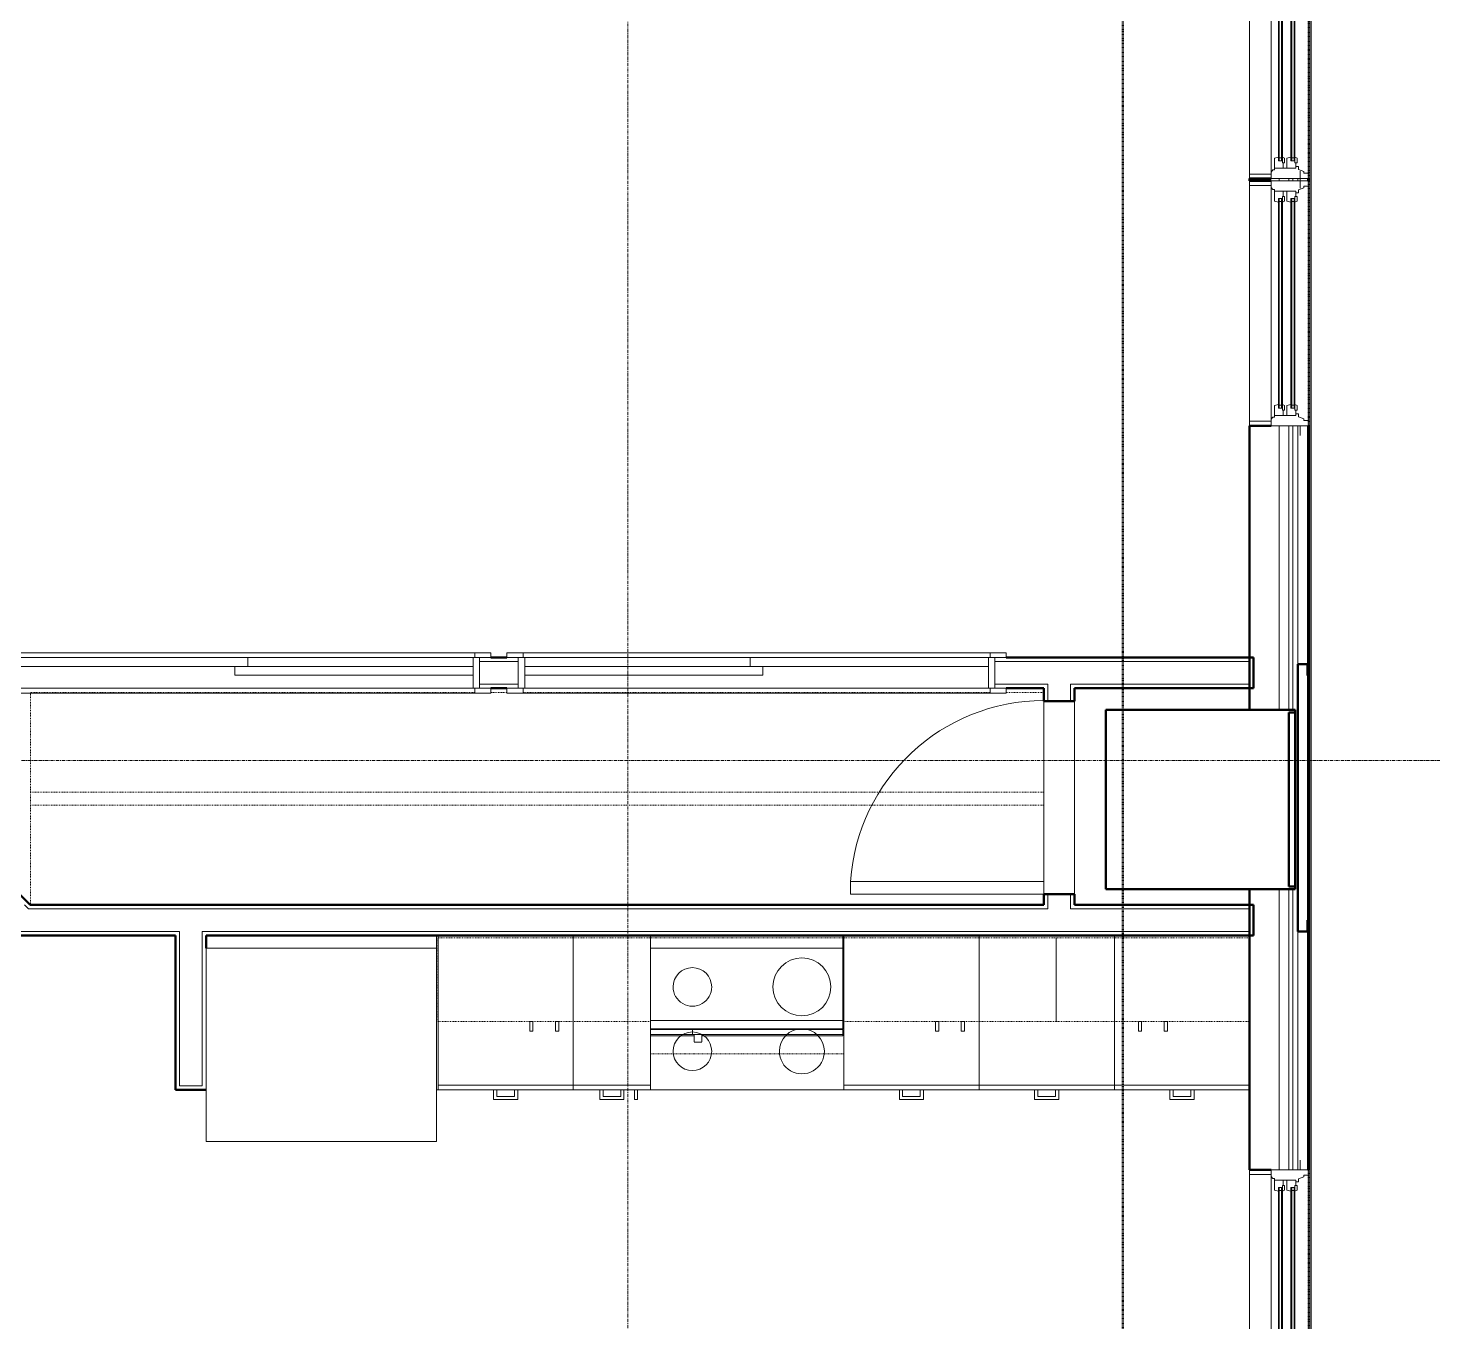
# Model space of a CAD drawing. Header units: inches. Extents: x -4218 to -1830, y 9767 to 12426.
# Drawn here: x -2266.4 to -2048.3, y 11448 to 11648.9 of the extents above; entities that cross this region are included whole.
import ezdxf

# ---------------------------------------------------------------- set-up
doc = ezdxf.new("R2010")
doc.units = ezdxf.units.IN
doc.header["$MEASUREMENT"] = 0
for name, pattern in [('Dash', [0.25, 0.125, -0.125]), ('Dash 1_16_', [0.125, 0.0625, -0.0625]), ('Grid Line 1_2_', [0.875, 0.5, -0.125, 0.125, -0.125]), ('Overhead', [0.15625, 0.09375, -0.0625])]:
    doc.linetypes.add(name, pattern=pattern)
for name, color, linetype, lineweight in [('0-1', 7, 'Continuous', 5), ('0-2', 10, 'Continuous', 9), ('A-DOOR-1', 10, 'Continuous', 9), ('A-DOOR-2', 50, 'Continuous', 20), ('A-DOOR-FRAM-1', 10, 'Continuous', 9), ('A-GENM', 5, 'Continuous', 9), ('A-GENM-6', 5, 'Continuous', 50), ('A-GLAZ-1', 151, 'Continuous', 9), ('A-GLAZ-2', 151, 'Continuous', 20), ('A-GLAZ-3', 151, 'Continuous', 50), ('A-WALL', 113, 'Continuous', 13), ('A-WALL-1', 7, 'Continuous', 50), ('A-WALL-2', 250, 'Continuous', 13), ('A-WALL-3', 10, 'Continuous', 9), ('A-WALL-4', 252, 'Continuous', 9), ('A-WALL-5', 253, 'Continuous', 9), ('A-WALL-7', 113, 'Continuous', 9), ('A-WALL-8', 113, 'Continuous', 50), ('C-PROP-LINE-1', 91, 'Dash 1_16_', 50), ('Q-CASE-1', 252, 'Continuous', 9), ('Q-CASE-2', 10, 'Continuous', 9), ('Q-CASE-3', 253, 'Continuous', 9), ('Q-CASE-4', 252, 'Dash', 9), ('Q-CASE-5', 253, 'Dash', 9), ('Q-CASE-6', 254, 'Continuous', 9), ('Q-CASE-HDLN-1', 10, 'Dash', 9), ('Q-CASE-HDLN-2', 252, 'Dash', 9), ('Q-SPCQ-1', 10, 'Continuous', 9), ('Q-SPCQ-2', 91, 'Overhead', 9), ('S-GRID-1', 1, 'Grid Line 1_2_', 9)]:
    doc.layers.add(name, color=color, linetype=linetype, lineweight=lineweight)

# ---------------------------------------------------------------- blocks, each defined once
blk = doc.blocks.new('SWING - SINGLE - FLUSH - 30_ x 70_ - MAGIC PAK DOOR - ACOUSTICAL SEAL - IN CLOSET-3199408-BACKGROUND - RCP - 2ND FLOOR')
at = {"layer": 'A-DOOR-1'}
blk.add_arc((15, -2.375), 30.067, 180, 266.18593, dxfattribs=at)
at = {"layer": 'A-DOOR-2'}
for p, q in [((13, -2.375), (13, -32.375)), ((15, -2.375), (13, -2.375)), ((15, -2.375), (15, -32.375)), ((15, -32.375), (13, -32.375))]:
    blk.add_line(p, q, dxfattribs=at)
blk = doc.blocks.new('SLIDING - FLUSH - 6-0 x 6-8-3203588-BACKGROUND - RCP - 2ND FLOOR')
at = {"layer": 'A-DOOR-1'}
for p, q in [((-38.75, 2.5), (-38.75, 3.25)), ((-36.25, 3.25), (-38.75, 3.25)), ((-38.75, 2.5), (-36.25, 2.5)), ((36.25, 3.25), (-36.25, 3.25)), ((-36.25, 3.25), (-36.25, 2.5)), ((36.25, 2.5), (36.25, 3.25)), ((36.25, 3.25), (38.75, 3.25)), ((38.75, 2.5), (36.25, 2.5)), ((38.75, 3.25), (38.75, 2.5)), ((36, 0.5), (-1, 0.5)), ((-1, 0.5), (-1, -0.875)), ((36, 0.5), (36, -0.875)), ((1, -0.875), (-36, -0.875)), ((-36, -0.875), (-36, -2.25)), ((-1, -0.875), (36, -0.875)), ((1, -0.875), (1, -2.25)), ((-38.75, -3), (-38.75, -2.25)), ((-36.25, -2.25), (-38.75, -2.25)), ((-38.75, -3), (-36.25, -3)), ((-36.25, -2.25), (-36.25, -3)), ((-36.25, -3), (36.25, -3)), ((-36, -2.25), (1, -2.25)), ((36.25, -2.25), (38.75, -2.25)), ((36.25, -3), (36.25, -2.25)), ((38.75, -3), (36.25, -3)), ((38.75, -2.25), (38.75, -3))]:
    blk.add_line(p, q, dxfattribs=at)
at = {"layer": 'A-DOOR-FRAM-1'}
for p, q in [((-37, -2.25), (-37, 2.5)), ((-36, 2.5), (-37, 2.5)), ((36, 2.5), (-36, 2.5)), ((-36, 2.5), (-36, -2.25)), ((36, -2.25), (36, 2.5)), ((36, 2.5), (37, 2.5)), ((37, 2.5), (37, -2.25)), ((-37, -2.25), (-36, -2.25)), ((1, -2.25), (36, -2.25)), ((37, -2.25), (36, -2.25))]:
    blk.add_line(p, q, dxfattribs=at)
blk = doc.blocks.new('OD_CW_Closet - OD_CW_Closet-2067908-BACKGROUND - RCP - 2ND FLOOR')
at = {"layer": 'Q-CASE-HDLN-1'}
for p, q in [((158.05, -9), (158.05, 24)), ((0.74, 22.35), (0.74, -7.65)), ((0.74, 8.5), (158.05, 8.5)), ((0.74, 6.5), (158.05, 6.5)), ((0.74, -9), (6.59, -9)), ((9.09, -9), (81.59, -9)), ((84.09, -9), (86.59, -9)), ((89.09, -9), (158.05, -9))]:
    blk.add_line(p, q, dxfattribs=at)
at = {"layer": 'Q-CASE-HDLN-2'}
for p, q in [((158.05, 24), (0.74, 24)), ((0.74, 24), (0.74, 22.35)), ((0.74, -7.65), (0.74, -9))]:
    blk.add_line(p, q, dxfattribs=at)
blk = doc.blocks.new('SLIDING - FLUSH - 6-0 x 6-8-3203587-BACKGROUND - RCP - 2ND FLOOR')
at = {"layer": 'A-DOOR-1'}
for p, q in [((-38.75, 2.25), (-38.75, 3)), ((-36.25, 3), (-38.75, 3)), ((-38.75, 2.25), (-36.25, 2.25)), ((36.25, 3), (-36.25, 3)), ((-36.25, 3), (-36.25, 2.25)), ((1, 2.25), (-36, 2.25)), ((-36, 2.25), (-36, 0.88)), ((1, 2.25), (1, 0.88)), ((36.25, 2.25), (36.25, 3)), ((36.25, 3), (38.75, 3)), ((38.75, 2.25), (36.25, 2.25)), ((38.75, 3), (38.75, 2.25)), ((-36, 0.88), (1, 0.88)), ((36, 0.88), (-1, 0.88)), ((-1, 0.88), (-1, -0.5)), ((36, 0.88), (36, -0.5)), ((-1, -0.5), (36, -0.5)), ((-38.75, -3.25), (-38.75, -2.5)), ((-36.25, -2.5), (-38.75, -2.5)), ((-38.75, -3.25), (-36.25, -3.25)), ((-36.25, -2.5), (-36.25, -3.25)), ((-36.25, -3.25), (36.25, -3.25)), ((36.25, -2.5), (38.75, -2.5)), ((36.25, -3.25), (36.25, -2.5)), ((38.75, -3.25), (36.25, -3.25)), ((38.75, -2.5), (38.75, -3.25))]:
    blk.add_line(p, q, dxfattribs=at)
at = {"layer": 'A-DOOR-FRAM-1'}
for p, q in [((-36, 2.25), (-37, 2.25)), ((-37, -2.5), (-37, 2.25)), ((-36, 2.25), (-36, -2.5)), ((36, 2.25), (1, 2.25)), ((36, -2.5), (36, 2.25)), ((36, 2.25), (37, 2.25)), ((37, 2.25), (37, -2.5)), ((-37, -2.5), (-36, -2.5)), ((-36, -2.5), (36, -2.5)), ((37, -2.5), (36, -2.5))]:
    blk.add_line(p, q, dxfattribs=at)
blk = doc.blocks.new('Refrigerator_-_Side-by-Side_6047 - 36_ X 30_-1372843-BACKGROUND - RCP - 2ND FLOOR')
at = {"layer": 'Q-SPCQ-1'}
for p, q in [((-17.88, 15.58), (17.87, 15.58)), ((-17.88, -14.42), (-17.88, 15.58)), ((17.87, 15.58), (17.87, -14.42)), ((17.87, -14.42), (-17.88, -14.42))]:
    blk.add_line(p, q, dxfattribs=at)
blk = doc.blocks.new('Range - 24_ x 30_-2806124-BACKGROUND - RCP - 2ND FLOOR')
at = {"layer": 'Q-SPCQ-1'}
blk.add_line((0, -22), (30, -22), dxfattribs=at)
for centre, radius, start, end in [((6.5, -6), 3.5, 360, 180), ((23.5, -6), 3, 0, 180), ((6.5, -6), 3.5, 180, 0), ((23.5, -6), 3, 180, 0), ((6.5, -16), 4.5, 0, 180), ((23.5, -16), 3, 360, 180), ((6.5, -16), 4.5, 180, 0), ((23.5, -16), 3, 180, 0)]:
    blk.add_arc(centre, radius, start, end, dxfattribs=at)
blk = doc.blocks.new('Single Door 1 Drawer 211 - 211 Base Cabinet Single Door1 Drawer 12_-2706434-BACKGROUND - RCP - 2ND FLOOR')
at = {"layer": 'Q-CASE-2'}
for p, q in [((-11.26, -23.25), (-11.26, 0)), ((-11.26, 0), (0.74, 0)), ((0.74, 0), (0.74, -23.25)), ((-11.26, -23.25), (-11.26, -24)), ((0.74, -23.25), (-11.26, -23.25)), ((0.74, -24), (0.74, -23.25)), ((-11.26, -24), (0.74, -24)), ((-6.64, -24), (-7.14, -24)), ((-7.14, -25.5), (-7.14, -24)), ((-3.39, -25.5), (-7.14, -25.5)), ((-6.64, -25), (-6.64, -24)), ((-6.64, -25), (-3.89, -25)), ((-3.89, -25), (-3.89, -24)), ((-3.89, -24), (-3.39, -24)), ((-3.39, -24), (-3.39, -25.5)), ((-1.27, -24), (-1.76, -24)), ((-1.76, -24), (-1.76, -25.5)), ((-1.76, -25.5), (-1.27, -25.5)), ((-1.27, -25.5), (-1.27, -24))]:
    blk.add_line(p, q, dxfattribs=at)
blk = doc.blocks.new('Base Cabinet 4 Drawer 254 - Base Cabinet 4 Drawer 254 21_-2556168-BACKGROUND - RCP - 2ND FLOOR')
at = {"layer": 'Q-CASE-2'}
for p, q in [((-9.76, -23.25), (-9.76, 0)), ((-9.76, 0), (11.24, 0)), ((11.24, 0), (11.24, -23.25)), ((-9.76, -23.25), (-9.76, -24)), ((11.24, -23.25), (-9.76, -23.25)), ((11.24, -24), (11.24, -23.25)), ((-9.76, -24), (11.24, -24)), ((-0.64, -24), (-1.14, -24)), ((-1.14, -25.5), (-1.14, -24)), ((2.61, -25.5), (-1.14, -25.5)), ((-0.64, -25), (-0.64, -24)), ((-0.64, -25), (2.11, -25)), ((2.11, -25), (2.11, -24)), ((2.11, -24), (2.61, -24)), ((2.61, -24), (2.61, -25.5))]:
    blk.add_line(p, q, dxfattribs=at)
blk = doc.blocks.new('Base Cabinet 3 Drawer 230 - Base Cabinet 3 Drawer 230 21_-2554957-BACKGROUND - RCP - 2ND FLOOR')
at = {"layer": 'Q-CASE-2'}
for p, q in [((-9.76, -23.25), (-9.76, 0)), ((-9.76, 0), (11.24, 0)), ((11.24, 0), (11.24, -23.25)), ((-9.76, -23.25), (-9.76, -24)), ((11.24, -23.25), (-9.76, -23.25)), ((11.24, -24), (11.24, -23.25)), ((-9.76, -24), (11.24, -24)), ((-0.64, -24), (-1.14, -24)), ((-1.14, -25.5), (-1.14, -24)), ((2.61, -25.5), (-1.14, -25.5)), ((-0.64, -25), (-0.64, -24)), ((-0.64, -25), (2.11, -25)), ((2.11, -25), (2.11, -24)), ((2.11, -24), (2.61, -24)), ((2.61, -24), (2.61, -25.5))]:
    blk.add_line(p, q, dxfattribs=at)
blk = doc.blocks.new('300 Series Wall Hung Cabinet_302 - 33_ X 36_-2610278-BACKGROUND - RCP - 2ND FLOOR')
at = {"layer": 'Q-CASE-1'}
for p, q in [((-1.76, 14.69), (-2.25, 14.69)), ((-2.25, 14.69), (-2.25, 13.19)), ((-2.25, 13.19), (-1.76, 13.19)), ((-1.76, 13.19), (-1.76, 14.69)), ((2.24, 14.69), (1.75, 14.69)), ((1.75, 14.69), (1.75, 13.19)), ((1.75, 13.19), (2.24, 13.19)), ((2.24, 13.19), (2.24, 14.69))]:
    blk.add_line(p, q, dxfattribs=at)
at = {"layer": 'Q-CASE-4'}
for p, q in [((-16.5, 0.19), (-16.5, 13.19)), ((-16.5, 13.19), (16.5, 13.19)), ((16.5, 13.19), (16.5, 0.19))]:
    blk.add_line(p, q, dxfattribs=at)
at = {"layer": 'Q-CASE-5'}
blk.add_line((16.5, 0.19), (-16.5, 0.19), dxfattribs=at)
blk = doc.blocks.new('300 Series Wall Hung Cabinet_302 - 30_ X 36_-2572944-BACKGROUND - RCP - 2ND FLOOR')
at = {"layer": 'Q-CASE-1'}
for p, q in [((-1.76, -13.19), (-2.25, -13.19)), ((-2.25, -13.19), (-2.25, -14.69)), ((-2.25, -14.69), (-1.76, -14.69)), ((-1.76, -14.69), (-1.76, -13.19)), ((2.24, -13.19), (1.75, -13.19)), ((1.75, -13.19), (1.75, -14.69)), ((1.75, -14.69), (2.24, -14.69)), ((2.24, -14.69), (2.24, -13.19))]:
    blk.add_line(p, q, dxfattribs=at)
at = {"layer": 'Q-CASE-4'}
for p, q in [((-15, -0.19), (-15, -13.19)), ((15, -13.19), (15, -0.19)), ((-15, -13.19), (14.98, -13.19))]:
    blk.add_line(p, q, dxfattribs=at)
at = {"layer": 'Q-CASE-5'}
blk.add_line((14.98, -0.19), (-15, -0.19), dxfattribs=at)
blk = doc.blocks.new('30quot_MicrowaveVent_11166 - 70cm miele oven-V32-BACKGROUND - RCP - 2ND FLOOR')
at = {"layer": 'Q-CASE-1'}
for p, q in [((7.69, 15.6), (-14.2, 15.6)), ((-14.2, 15.6), (-14.2, 15.39)), ((9.18, 15.39), (-14.2, 15.39)), ((-14.2, 15.39), (-14.2, 14.61)), ((8.88, 16.6), (7.69, 16.6)), ((7.69, 16.55), (7.69, 16.16)), ((7.69, 16.16), (7.69, 15.39)), ((8.88, 15.39), (8.88, 16.55)), ((15.68, 15.6), (8.88, 15.6)), ((9.18, 15.39), (9.18, 14.61)), ((15.68, 15.39), (9.18, 15.39)), ((9.18, 15.39), (9.18, 14.61)), ((15.68, 15.39), (15.68, 15.6)), ((15.68, 15.39), (15.68, 14.61)), ((-14.2, 14.61), (9.18, 14.61)), ((-14.2, 14.49), (-14.2, 13.23)), ((15.68, 14.49), (-14.2, 14.49)), ((-14.2, 13.23), (-14.2, 0.38)), ((-14.2, 13.23), (15.68, 13.23)), ((9.18, 14.61), (15.68, 14.61)), ((15.68, 13.23), (15.68, 14.49)), ((15.68, 0.38), (15.68, 13.23))]:
    blk.add_line(p, q, dxfattribs=at)
at = {"layer": 'Q-CASE-3'}
for p, q in [((-14.2, 0.38), (-14.2, 0)), ((15.68, 0), (15.68, 0.38))]:
    blk.add_line(p, q, dxfattribs=at)
at = {"layer": 'Q-CASE-6'}
blk.add_line((-14.2, 0), (15.68, 0), dxfattribs=at)
blk = doc.blocks.new('300 Series Wall Hung Cabinet_302 - 33_ X 36_-2610350-BACKGROUND - RCP - 2ND FLOOR')
at = {"layer": 'Q-CASE-1'}
for p, q in [((-1.76, -13.19), (-2.25, -13.19)), ((-2.25, -13.19), (-2.25, -14.69)), ((-2.25, -14.69), (-1.76, -14.69)), ((-1.76, -14.69), (-1.76, -13.19)), ((2.24, -13.19), (1.75, -13.19)), ((1.75, -13.19), (1.75, -14.69)), ((1.75, -14.69), (2.24, -14.69)), ((2.24, -14.69), (2.24, -13.19))]:
    blk.add_line(p, q, dxfattribs=at)
at = {"layer": 'Q-CASE-4'}
for p, q in [((-16.5, -0.19), (-16.5, -13.19)), ((16.5, -13.19), (16.5, -0.19)), ((-16.5, -13.19), (16.5, -13.19))]:
    blk.add_line(p, q, dxfattribs=at)
at = {"layer": 'Q-CASE-5'}
blk.add_line((16.5, -0.19), (-16.5, -0.19), dxfattribs=at)
blk = doc.blocks.new('Range_Hood_386 - 30_ Wide-V85-BACKGROUND - RCP - 2ND FLOOR')
at = {"layer": 'Q-SPCQ-2'}
for p, q in [((15, 6), (-15, 6)), ((-15, 6), (-15, -12)), ((15, -12), (15, 6)), ((-15, -12), (15, -12))]:
    blk.add_line(p, q, dxfattribs=at)
blk = doc.blocks.new('CTR - 1st Phase - Unit Layouts_rvt-1-BACKGROUND - RCP - 2ND FLOOR')
at = {"layer": 'A-WALL-1'}
for p, q in [((-2194.57, 11551.17), (-2192.07, 11551.17)), ((-2114.57, 11551.17), (-2076.17, 11551.17)), ((-2076.17, 11551.17), (-2076.17, 11550.55)), ((-2076.17, 11550.55), (-2076.17, 11547.05)), ((-2076.17, 11547.05), (-2076.17, 11546.42)), ((-2299.73, 11546.42), (-2266.08, 11512.77)), ((-2192.07, 11546.42), (-2194.57, 11546.42)), ((-2108.72, 11546.42), (-2114.57, 11546.42)), ((-2108.72, 11544.42), (-2108.72, 11546.42)), ((-2076.17, 11546.42), (-2103.97, 11546.42)), ((-2103.97, 11546.42), (-2103.97, 11544.42)), ((-2103.97, 11544.42), (-2108.72, 11544.42)), ((-2108.72, 11512.77), (-2108.72, 11514.42)), ((-2108.72, 11514.42), (-2103.97, 11514.42)), ((-2103.97, 11514.42), (-2103.97, 11512.77)), ((-2266.08, 11512.77), (-2108.72, 11512.77)), ((-2103.97, 11512.77), (-2076.17, 11512.77)), ((-2076.17, 11512.77), (-2076.17, 11512.15)), ((-2076.17, 11512.15), (-2076.17, 11508.65)), ((-2243.53, 11508.02), (-2268.05, 11508.02)), ((-2243.53, 11484.02), (-2243.53, 11508.02)), ((-2076.17, 11508.02), (-2238.78, 11508.02)), ((-2238.78, 11508.02), (-2238.78, 11506.02)), ((-2076.17, 11508.65), (-2076.17, 11508.02)), ((-2242.9, 11484.02), (-2243.53, 11484.02)), ((-2239.4, 11484.02), (-2242.9, 11484.02)), ((-2238.78, 11484.02), (-2239.4, 11484.02))]:
    blk.add_line(p, q, dxfattribs=at)
at = {"layer": 'A-WALL-2'}
for p, q in [((-2190.32, 11550.55), (-2196.32, 11550.55)), ((-2076.8, 11550.55), (-2116.32, 11550.55)), ((-2076.8, 11550.55), (-2076.8, 11547.05)), ((-2190.32, 11547.05), (-2196.32, 11547.05)), ((-2108.1, 11547.05), (-2116.32, 11547.05)), ((-2108.1, 11547.05), (-2108.1, 11546.42)), ((-2076.8, 11547.05), (-2104.6, 11547.05)), ((-2104.6, 11547.05), (-2104.6, 11546.42)), ((-2108.1, 11546.42), (-2108.1, 11544.42)), ((-2104.6, 11546.42), (-2104.6, 11544.42)), ((-2108.1, 11514.42), (-2108.1, 11512.77)), ((-2104.6, 11514.42), (-2104.6, 11512.77)), ((-2266.97, 11512.77), (-2266.34, 11512.15)), ((-2108.1, 11512.15), (-2266.34, 11512.15)), ((-2108.1, 11512.77), (-2108.1, 11512.15)), ((-2104.6, 11512.77), (-2104.6, 11512.15)), ((-2076.8, 11512.15), (-2104.6, 11512.15)), ((-2076.8, 11512.15), (-2076.8, 11508.65)), ((-2242.9, 11508.65), (-2267.79, 11508.65)), ((-2242.9, 11508.65), (-2242.9, 11508.02)), ((-2242.9, 11508.02), (-2242.9, 11484.65)), ((-2076.8, 11508.65), (-2239.4, 11508.65)), ((-2239.4, 11508.65), (-2239.4, 11508.02)), ((-2239.4, 11508.02), (-2239.4, 11484.65)), ((-2239.4, 11484.65), (-2242.9, 11484.65))]:
    blk.add_line(p, q, dxfattribs=at)
at = {"layer": 'A-WALL-3'}
for p, q in [((-2108.72, 11544.42), (-2108.72, 11514.42)), ((-2103.97, 11514.42), (-2103.97, 11544.42))]:
    blk.add_line(p, q, dxfattribs=at)
at = {"layer": 'A-WALL-4'}
for p, q in [((-2108.72, 11544.42), (-2103.97, 11544.42)), ((-2103.97, 11514.42), (-2108.72, 11514.42))]:
    blk.add_line(p, q, dxfattribs=at)
at = {"layer": 'A-WALL-5'}
for p, q in [((-2196.32, 11546.42), (-2196.32, 11551.17)), ((-2190.32, 11551.17), (-2190.32, 11546.42)), ((-2116.32, 11551.17), (-2116.32, 11546.42))]:
    blk.add_line(p, q, dxfattribs=at)
at = {"layer": 'A-WALL-7'}
for p, q in [((-2076.8, 11508.02), (-2203.03, 11508.02)), ((-2203.03, 11508.02), (-2203.03, 11506.02)), ((-2203.03, 11506.02), (-2203.03, 11508.02)), ((-2203.03, 11508.02), (-2076.8, 11508.02)), ((-2076.8, 11484.02), (-2076.8, 11508.02)), ((-2076.8, 11508.02), (-2076.8, 11484.02)), ((-2203.03, 11506.02), (-2203.03, 11484.02)), ((-2203.03, 11484.02), (-2194.15, 11484.02)), ((-2194.15, 11484.02), (-2203.03, 11484.02)), ((-2194.15, 11484.02), (-2193.65, 11484.02)), ((-2193.65, 11484.02), (-2190.9, 11484.02)), ((-2190.9, 11484.02), (-2193.65, 11484.02)), ((-2190.9, 11484.02), (-2190.4, 11484.02)), ((-2190.4, 11484.02), (-2177.65, 11484.02)), ((-2177.65, 11484.02), (-2190.4, 11484.02)), ((-2177.65, 11484.02), (-2177.15, 11484.02)), ((-2177.15, 11484.02), (-2174.4, 11484.02)), ((-2174.4, 11484.02), (-2177.15, 11484.02)), ((-2174.4, 11484.02), (-2173.9, 11484.02)), ((-2173.9, 11484.02), (-2172.28, 11484.02)), ((-2172.28, 11484.02), (-2173.9, 11484.02)), ((-2172.28, 11484.02), (-2171.79, 11484.02)), ((-2171.79, 11484.02), (-2131.15, 11484.02)), ((-2131.15, 11484.02), (-2171.79, 11484.02)), ((-2131.15, 11484.02), (-2130.65, 11484.02)), ((-2130.65, 11484.02), (-2127.9, 11484.02)), ((-2127.9, 11484.02), (-2130.65, 11484.02)), ((-2127.9, 11484.02), (-2127.4, 11484.02)), ((-2127.4, 11484.02), (-2110.15, 11484.02)), ((-2110.15, 11484.02), (-2127.4, 11484.02)), ((-2110.15, 11484.02), (-2109.65, 11484.02)), ((-2109.65, 11484.02), (-2106.9, 11484.02)), ((-2106.9, 11484.02), (-2109.65, 11484.02)), ((-2106.9, 11484.02), (-2106.4, 11484.02)), ((-2106.4, 11484.02), (-2089.15, 11484.02)), ((-2089.15, 11484.02), (-2106.4, 11484.02)), ((-2089.15, 11484.02), (-2088.65, 11484.02)), ((-2088.65, 11484.02), (-2085.9, 11484.02)), ((-2085.9, 11484.02), (-2088.65, 11484.02)), ((-2085.9, 11484.02), (-2085.4, 11484.02)), ((-2085.4, 11484.02), (-2076.8, 11484.02)), ((-2076.8, 11484.02), (-2085.4, 11484.02))]:
    blk.add_line(p, q, dxfattribs=at)
at = {"layer": '0-2'}
for name, p in [('SLIDING - FLUSH - 6-0 x 6-8-3203587-BACKGROUND - RCP - 2ND FLOOR', (-2233.32, 11548.92)), ('Base Cabinet 3 Drawer 230 - Base Cabinet 3 Drawer 230 21_-2554957-BACKGROUND - RCP - 2ND FLOOR', (-2193.01, 11508.02)), ('Single Door 1 Drawer 211 - 211 Base Cabinet Single Door1 Drawer 12_-2706434-BACKGROUND - RCP - 2ND FLOOR', (-2170.51, 11508.02)), ('Base Cabinet 4 Drawer 254 - Base Cabinet 4 Drawer 254 21_-2556168-BACKGROUND - RCP - 2ND FLOOR', (-2130.01, 11508.02)), ('300 Series Wall Hung Cabinet_302 - 33_ X 36_-2610350-BACKGROUND - RCP - 2ND FLOOR', (-2123.28, 11507.84)), ('Base Cabinet 3 Drawer 230 - Base Cabinet 3 Drawer 230 21_-2554957-BACKGROUND - RCP - 2ND FLOOR', (-2109.01, 11508.02)), ('300 Series Wall Hung Cabinet_302 - 30_ X 36_-2572944-BACKGROUND - RCP - 2ND FLOOR', (-2091.78, 11507.84)), ('Base Cabinet 3 Drawer 230 - Base Cabinet 3 Drawer 230 21_-2554957-BACKGROUND - RCP - 2ND FLOOR', (-2088.01, 11508.02))]:
    blk.add_blockref(name, p, dxfattribs=at)
for name, p, rotation in [('SLIDING - FLUSH - 6-0 x 6-8-3203588-BACKGROUND - RCP - 2ND FLOOR', (-2153.32, 11548.92), 180), ('OD_CW_Closet - OD_CW_Closet-2067908-BACKGROUND - RCP - 2ND FLOOR', (-2107.99, 11536.77), 180), ('SWING - SINGLE - FLUSH - 30_ x 70_ - MAGIC PAK DOOR - ACOUSTICAL SEAL - IN CLOSET-3199408-BACKGROUND - RCP - 2ND FLOOR', (-2106.35, 11529.42), 269.9999999998495), ('300 Series Wall Hung Cabinet_302 - 33_ X 36_-2610278-BACKGROUND - RCP - 2ND FLOOR', (-2186.28, 11507.84), 180), ('30quot_MicrowaveVent_11166 - 70cm miele oven-V32-BACKGROUND - RCP - 2ND FLOOR', (-2154.1, 11508.02), 180), ('Range_Hood_386 - 30_ Wide-V85-BACKGROUND - RCP - 2ND FLOOR', (-2154.78, 11495.65), 180), ('Refrigerator_-_Side-by-Side_6047 - 36_ X 30_-1372843-BACKGROUND - RCP - 2ND FLOOR', (-2220.9, 11491.6), 180), ('Range - 24_ x 30_-2806124-BACKGROUND - RCP - 2ND FLOOR', (-2139.78, 11484.02), 180)]:
    blk.add_blockref(name, p, dxfattribs=dict(at, rotation=rotation))
blk = doc.blocks.new('Basic Wall _ EXT - FIBER CEMENT - LARGE - 1hr - ___-2505163-BACKGROUND - RCP - 2ND FLOOR')
at = {"layer": 'A-WALL-7'}
for p, q in [((-2067.26, 12118.88), (-2067.26, 11247.1)), ((-2067.26, 11247.1), (-2067.26, 12118.88)), ((-2067.22, 11247.07), (-2067.22, 12118.91)), ((-2067.22, 11247.07), (-2067.22, 12118.91)), ((-2069.3, 11625.58), (-2069.3, 11625.2)), ((-2069.3, 11625.2), (-2069.3, 11625.58)), ((-2069.27, 11625.21), (-2069.27, 11625.58)), ((-2069.27, 11625.21), (-2069.27, 11625.58)), ((-2069.3, 11587.18), (-2069.3, 11550.15)), ((-2069.3, 11550.15), (-2069.3, 11587.18)), ((-2069.27, 11550.15), (-2069.27, 11587.18)), ((-2069.27, 11550.15), (-2069.27, 11587.18)), ((-2069.3, 11550.15), (-2069.3, 11508.63)), ((-2069.3, 11508.63), (-2069.3, 11550.15)), ((-2069.27, 11508.63), (-2069.27, 11550.15)), ((-2069.27, 11508.63), (-2069.27, 11550.15)), ((-2069.3, 11508.63), (-2069.3, 11471.6)), ((-2069.3, 11471.6), (-2069.3, 11508.63)), ((-2069.27, 11471.6), (-2069.27, 11508.63)), ((-2069.27, 11471.6), (-2069.27, 11508.63))]:
    blk.add_line(p, q, dxfattribs=at)
blk = doc.blocks.new('Window-Double_Hung-Andersen-400_Series-Tilt_Wash - DOUBLE HUNG - REVERSE COTTAGE - 2ND FLOOR-2888709-BACKGROUND - RCP - 2ND FLOOR')
at = {"layer": 'A-GLAZ-1'}
for p, q in [((-18.95, 4.62), (18.95, 4.62)), ((-18.95, 1.25), (-18.95, 4.62)), ((-18.32, 1.25), (-18.32, 4.62)), ((18.32, 1.25), (18.32, 4.62)), ((18.95, 4.62), (18.95, 1.25)), ((-19.01, 4.12), (-19.01, 2.62)), ((-18.95, 4.12), (-19.01, 4.12)), ((-18.95, 2.62), (-19.01, 2.62)), ((19.01, 4.12), (18.95, 4.12)), ((19.01, 2.62), (18.95, 2.62)), ((19.01, 2.62), (19.01, 4.12)), ((18.95, 1.25), (-18.95, 1.25)), ((-16.29, 0), (-15.7, 0)), ((-15.82, -0.38), (-15.82, 0)), ((-15.7, 0.12), (15.7, 0.12)), ((16.29, 0), (15.7, 0)), ((15.82, -0.38), (15.82, 0)), ((-16.29, -0.38), (-15.7, -0.38)), ((-16.29, -1.94), (-15.7, -1.94)), ((-15.82, -2.31), (-15.82, -1.94)), ((-15.7, 0), (15.7, 0)), ((-15.7, -0.38), (15.7, -0.38)), ((-15.7, -0.5), (15.7, -0.5)), ((-15.7, -1.81), (15.7, -1.81)), ((-15.7, -1.94), (15.7, -1.94)), ((16.29, -0.38), (15.7, -0.38)), ((16.29, -1.94), (15.7, -1.94)), ((15.82, -2.31), (15.82, -1.94)), ((-16.29, -2.31), (-15.7, -2.31)), ((-15.7, -2.31), (15.7, -2.31)), ((-15.7, -2.44), (15.7, -2.44)), ((16.29, -2.31), (15.7, -2.31))]:
    blk.add_line(p, q, dxfattribs=at)
at = {"layer": 'A-GLAZ-2'}
for p, q in [((-19.01, 1.25), (19.01, 1.25)), ((-19.01, -4.62), (-19.01, 1.25)), ((-17.67, 0.97), (-18, 1.25)), ((-17.67, 0.97), (-17.67, 0.75)), ((-17.67, 0.75), (-15.86, 0.75)), ((-17.42, -2.56), (-17.42, 0.75)), ((-16.29, -0.5), (-16.29, 0.12)), ((-15.7, 0.12), (-16.29, 0.12)), ((-15.86, 0.75), (-15.7, 0.12)), ((15.86, 0.75), (15.7, 0.12)), ((15.7, 0.12), (16.29, 0.12)), ((17.67, 0.75), (15.86, 0.75)), ((16.29, -0.5), (16.29, 0.12)), ((17.42, -2.56), (17.42, 0.75)), ((17.67, 0.97), (18, 1.25)), ((17.67, 0.97), (17.67, 0.75)), ((19.01, 1.25), (19.01, -4.62)), ((-17.42, -0.62), (-16.57, -0.62)), ((-17.42, -1.19), (-15.86, -1.19)), ((-16.57, -0.5), (-16.57, -0.84)), ((-15.7, -0.5), (-16.57, -0.5)), ((-15.86, -0.84), (-16.57, -0.84)), ((-16.29, -2.44), (-16.29, -1.81)), ((-15.7, -1.81), (-16.29, -1.81)), ((-15.86, -0.84), (-15.7, -0.5)), ((-15.86, -1.19), (-15.7, -1.81)), ((15.86, -0.84), (15.7, -0.5)), ((15.7, -0.5), (16.57, -0.5)), ((15.86, -1.19), (15.7, -1.81)), ((15.7, -1.81), (16.29, -1.81)), ((15.86, -0.84), (16.57, -0.84)), ((17.42, -1.19), (15.86, -1.19)), ((16.29, -2.44), (16.29, -1.81)), ((16.57, -0.5), (16.57, -0.84)), ((17.42, -0.62), (16.57, -0.62)), ((-19.01, -3.25), (-20.51, -3.25)), ((-18.2, -3.81), (-17.92, -3.81)), ((-18.2, -4.62), (-18.2, -3.81)), ((-17.92, -3.81), (-17.61, -3)), ((-17.61, -3), (-17.14, -3)), ((-17.42, -2.56), (-16.57, -2.56)), ((-17.14, -3), (-17.14, -2.56)), ((-16.57, -2.44), (-16.57, -2.78)), ((-15.7, -2.44), (-16.57, -2.44)), ((-15.86, -2.78), (-16.57, -2.78)), ((-15.86, -2.78), (-15.7, -2.44)), ((15.86, -2.78), (15.7, -2.44)), ((15.7, -2.44), (16.57, -2.44)), ((15.86, -2.78), (16.57, -2.78)), ((16.57, -2.44), (16.57, -2.78)), ((17.42, -2.56), (16.57, -2.56)), ((17.14, -3), (17.14, -2.56)), ((17.61, -3), (17.14, -3)), ((17.92, -3.81), (17.61, -3)), ((18.2, -3.81), (17.92, -3.81)), ((18.2, -4.62), (18.2, -3.81)), ((19.01, -3.25), (20.51, -3.25)), ((19.01, -4.62), (-19.01, -4.62))]:
    blk.add_line(p, q, dxfattribs=at)
blk = doc.blocks.new('Window-Double_Hung-Andersen-400_Series-Tilt_Wash - DOUBLE HUNG - REVERSE COTTAGE - 2ND FLOOR-2888790-BACKGROUND - RCP - 2ND FLOOR')
at = {"layer": 'A-GLAZ-1'}
for p, q in [((-16.29, 2.31), (-15.7, 2.31)), ((-15.82, 2.31), (-15.82, 1.94)), ((-15.7, 2.44), (15.7, 2.44)), ((-15.7, 2.31), (15.7, 2.31)), ((16.29, 2.31), (15.7, 2.31)), ((15.82, 2.31), (15.82, 1.94)), ((-16.29, 1.94), (-15.7, 1.94)), ((-16.29, 0.38), (-15.7, 0.38)), ((-15.82, 0.38), (-15.82, 0)), ((-15.7, 1.94), (15.7, 1.94)), ((-15.7, 1.81), (15.7, 1.81)), ((-15.7, 0.5), (15.7, 0.5)), ((-15.7, 0.38), (15.7, 0.38)), ((16.29, 1.94), (15.7, 1.94)), ((16.29, 0.38), (15.7, 0.38)), ((15.82, 0.38), (15.82, 0)), ((18.95, -1.25), (-18.95, -1.25)), ((-18.95, -1.25), (-18.95, -4.63)), ((-18.32, -1.25), (-18.32, -4.63)), ((-16.29, 0), (-15.7, 0)), ((-15.7, 0), (15.7, 0)), ((-15.7, -0.13), (15.7, -0.13)), ((16.29, 0), (15.7, 0)), ((18.32, -1.25), (18.32, -4.63)), ((18.95, -4.63), (18.95, -1.25)), ((-19.01, -2.63), (-19.01, -4.13)), ((-19.01, -2.63), (-18.95, -2.63)), ((-19.01, -4.13), (-18.95, -4.13)), ((18.95, -2.63), (19.01, -2.63)), ((18.95, -4.13), (19.01, -4.13)), ((19.01, -4.13), (19.01, -2.63)), ((-18.95, -4.63), (18.95, -4.63))]:
    blk.add_line(p, q, dxfattribs=at)
at = {"layer": 'A-GLAZ-2'}
for p, q in [((19.01, 4.62), (-19.01, 4.62)), ((-19.01, 4.62), (-19.01, -1.25)), ((-18.2, 4.62), (-18.2, 3.81)), ((18.2, 4.62), (18.2, 3.81)), ((19.01, -1.25), (19.01, 4.62)), ((-19.01, 3.25), (-20.51, 3.25)), ((-18.2, 3.81), (-17.92, 3.81)), ((-17.92, 3.81), (-17.61, 3)), ((-17.61, 3), (-17.14, 3)), ((-17.42, 2.56), (-16.57, 2.56)), ((-17.42, 2.56), (-17.42, -0.75)), ((-17.14, 3), (-17.14, 2.56)), ((-15.86, 2.78), (-16.57, 2.78)), ((-16.57, 2.44), (-16.57, 2.78)), ((-15.7, 2.44), (-16.57, 2.44)), ((-16.29, 2.44), (-16.29, 1.81)), ((-15.86, 2.78), (-15.7, 2.44)), ((15.86, 2.78), (15.7, 2.44)), ((15.7, 2.44), (16.57, 2.44)), ((15.86, 2.78), (16.57, 2.78)), ((16.29, 2.44), (16.29, 1.81)), ((16.57, 2.44), (16.57, 2.78)), ((17.42, 2.56), (16.57, 2.56)), ((17.14, 3), (17.14, 2.56)), ((17.61, 3), (17.14, 3)), ((17.42, 2.56), (17.42, -0.75)), ((17.92, 3.81), (17.61, 3)), ((18.2, 3.81), (17.92, 3.81)), ((19.01, 3.25), (20.51, 3.25)), ((-17.42, 1.19), (-15.86, 1.19)), ((-17.42, 0.62), (-16.57, 0.62)), ((-15.86, 0.84), (-16.57, 0.84)), ((-16.57, 0.5), (-16.57, 0.84)), ((-15.7, 0.5), (-16.57, 0.5)), ((-15.7, 1.81), (-16.29, 1.81)), ((-16.29, 0.5), (-16.29, -0.13)), ((-15.86, 1.19), (-15.7, 1.81)), ((-15.86, 0.84), (-15.7, 0.5)), ((15.7, 1.81), (16.29, 1.81)), ((15.86, 1.19), (15.7, 1.81)), ((15.86, 0.84), (15.7, 0.5)), ((15.7, 0.5), (16.57, 0.5)), ((17.42, 1.19), (15.86, 1.19)), ((15.86, 0.84), (16.57, 0.84)), ((16.29, 0.5), (16.29, -0.13)), ((16.57, 0.5), (16.57, 0.84)), ((17.42, 0.62), (16.57, 0.62)), ((-19.01, -1.25), (19.01, -1.25)), ((-17.67, -0.97), (-18, -1.25)), ((-17.67, -0.97), (-17.67, -0.75)), ((-17.67, -0.75), (-15.86, -0.75)), ((-15.7, -0.13), (-16.29, -0.13)), ((-15.86, -0.75), (-15.7, -0.13)), ((15.7, -0.13), (16.29, -0.13)), ((15.86, -0.75), (15.7, -0.13)), ((17.67, -0.75), (15.86, -0.75)), ((17.67, -0.97), (17.67, -0.75)), ((17.67, -0.97), (18, -1.25))]:
    blk.add_line(p, q, dxfattribs=at)
blk = doc.blocks.new('Perforated Panel at Magic-Pak - hvac panel - 3rd floor-2657949-BACKGROUND - RCP - 2ND FLOOR')
at = {"layer": 'A-GLAZ-3'}
for p, q in [((-19.01, 4.62), (19.01, 4.62)), ((-19.01, 4.56), (-19.01, 4.62)), ((19.01, 4.56), (-19.01, 4.56)), ((19.01, 4.62), (19.01, 4.56))]:
    blk.add_line(p, q, dxfattribs=at)
blk = doc.blocks.new('V-Series_EWC4_SPVU_RFA_2015 - 2ND AND 3RD FLOOR-V135-BACKGROUND - RCP - 2ND FLOOR')
at = {"layer": 'A-GENM'}
for p, q in [((-2069.67, 10275.19), (-2069.67, 10275.69)), ((-2069.67, 10248.69), (-2069.67, 10249.19))]:
    blk.add_line(p, q, dxfattribs=at)
at = {"layer": 'A-GENM-6'}
for p, q in [((-2099.11, 10276.13), (-2069.67, 10276.13)), ((-2099.11, 10248.25), (-2099.11, 10276.13)), ((-2070.67, 10275.19), (-2070.67, 10275.69)), ((-2070.67, 10275.69), (-2069.67, 10275.69)), ((-2069.67, 10275.69), (-2070.67, 10275.69)), ((-2070.67, 10275.69), (-2070.67, 10248.69)), ((-2070.67, 10249.19), (-2070.67, 10275.19)), ((-2069.67, 10276.13), (-2069.67, 10275.69)), ((-2069.67, 10275.69), (-2069.67, 10275.19)), ((-2069.67, 10275.19), (-2069.67, 10249.19)), ((-2070.67, 10248.69), (-2070.67, 10249.19)), ((-2069.67, 10249.19), (-2069.67, 10248.69)), ((-2069.67, 10248.25), (-2099.11, 10248.25)), ((-2069.67, 10248.69), (-2070.67, 10248.69)), ((-2070.67, 10248.69), (-2069.67, 10248.69)), ((-2069.67, 10248.69), (-2069.67, 10248.25))]:
    blk.add_line(p, q, dxfattribs=at)
blk = doc.blocks.new('Family - ___-2835860-BACKGROUND - RCP - 2ND FLOOR')
at = {"layer": 'C-PROP-LINE-1'}
blk.add_line((-2067.55, 11247.39), (-2067.55, 12118.59), dxfattribs=at)
blk = doc.blocks.new('Family - ___-2835903-BACKGROUND - RCP - 2ND FLOOR')
at = {"layer": 'C-PROP-LINE-1'}
blk.add_line((-2096.45, 11276.29), (-2096.45, 12089.69), dxfattribs=at)
blk = doc.blocks.new('Family - ___-2835932-BACKGROUND - RCP - 2ND FLOOR')
at = {"layer": 'C-PROP-LINE-1'}
blk.add_line((-2067.55, 11247.39), (-2067.55, 12118.59), dxfattribs=at)

msp = doc.modelspace()

# ---------------------------------------------------------------- linework, layer by layer
at = {"layer": 'A-WALL'}
for p, q in [((-2072.17, 11625.58), (-2072.17, 11625.2)), ((-2070.67, 11625.58), (-2070.67, 11625.2)), ((-2070.05, 11625.58), (-2070.05, 11625.2)), ((-2069.3, 11625.58), (-2069.3, 11625.2)), ((-2067.8, 11625.58), (-2067.8, 11625.2)), ((-2070.67, 11587.18), (-2070.67, 11543.06)), ((-2070.05, 11587.18), (-2070.05, 11543.06)), ((-2069.3, 11587.18), (-2069.3, 11550.15)), ((-2067.8, 11587.18), (-2067.8, 11550.15)), ((-2070.67, 11515.19), (-2070.67, 11471.6)), ((-2070.05, 11515.19), (-2070.05, 11471.6)), ((-2069.3, 11508.63), (-2069.3, 11471.6)), ((-2067.8, 11508.63), (-2067.8, 11471.6))]:
    msp.add_line(p, q, dxfattribs=at)
at = {"layer": 'A-WALL-7'}
for p, q in [((-2076.8, 11625.14), (-2076.8, 11625.64)), ((-2076.8, 11587.24), (-2076.8, 11587.18)), ((-2072.17, 11587.18), (-2072.17, 11543.06)), ((-2067.8, 11548.4), (-2067.8, 11510.38)), ((-2072.17, 11515.19), (-2072.17, 11471.6)), ((-2076.8, 11452.03), (-2076.8, 11471.6))]:
    msp.add_line(p, q, dxfattribs=at)
at = {"layer": 'A-WALL-8'}
for p, q in [((-2076.8, 11625.2), (-2076.8, 11625.58)), ((-2076.8, 11625.58), (-2073.42, 11625.58)), ((-2067.55, 11625.58), (-2067.55, 11625.2)), ((-2073.42, 11625.2), (-2076.8, 11625.2)), ((-2076.8, 11543.06), (-2076.8, 11587.18)), ((-2076.8, 11587.18), (-2073.42, 11587.18)), ((-2067.55, 11587.18), (-2067.55, 11548.4)), ((-2067.8, 11550.15), (-2069.3, 11550.15)), ((-2069.3, 11550.15), (-2069.3, 11508.63)), ((-2067.8, 11548.4), (-2067.8, 11550.15)), ((-2067.55, 11548.4), (-2067.8, 11548.4)), ((-2069.67, 11543.06), (-2076.8, 11543.06)), ((-2069.67, 11515.19), (-2069.67, 11543.06)), ((-2076.8, 11471.6), (-2076.8, 11515.19)), ((-2076.8, 11515.19), (-2069.67, 11515.19)), ((-2067.8, 11508.63), (-2067.8, 11510.38)), ((-2067.8, 11510.38), (-2067.55, 11510.38)), ((-2067.55, 11510.38), (-2067.55, 11471.6)), ((-2069.3, 11508.63), (-2067.8, 11508.63)), ((-2073.42, 11471.6), (-2076.8, 11471.6))]:
    msp.add_line(p, q, dxfattribs=at)
at = {"layer": 'S-GRID-1'}
for p, q in [((-2173.32, 9836.18), (-2173.32, 12376.81)), ((-1830.2, 11535.19), (-4168.71, 11535.19))]:
    msp.add_line(p, q, dxfattribs=at)

# ---------------------------------------------------------------- block references
at = {"layer": '0-1'}
msp.add_blockref('CTR - 1st Phase - Unit Layouts_rvt-1-BACKGROUND - RCP - 2ND FLOOR', (0, 0), dxfattribs=at)
at = {"layer": 'A-GENM'}
msp.add_blockref('V-Series_EWC4_SPVU_RFA_2015 - 2ND AND 3RD FLOOR-V135-BACKGROUND - RCP - 2ND FLOOR', (0, 1266.94), dxfattribs=at)
at = {"layer": 'A-GLAZ-1'}
for name, p, rotation in [('Window-Double_Hung-Andersen-400_Series-Tilt_Wash - DOUBLE HUNG - REVERSE COTTAGE - 2ND FLOOR-2888790-BACKGROUND - RCP - 2ND FLOOR', (-2072.17, 11644.59), 269.9999999999999), ('Window-Double_Hung-Andersen-400_Series-Tilt_Wash - DOUBLE HUNG - REVERSE COTTAGE - 2ND FLOOR-2888790-BACKGROUND - RCP - 2ND FLOOR', (-2072.17, 11606.19), 269.9999999999999), ('Perforated Panel at Magic-Pak - hvac panel - 3rd floor-2657949-BACKGROUND - RCP - 2ND FLOOR', (-2072.17, 11529.39), 269.9999999999999), ('Window-Double_Hung-Andersen-400_Series-Tilt_Wash - DOUBLE HUNG - REVERSE COTTAGE - 2ND FLOOR-2888709-BACKGROUND - RCP - 2ND FLOOR', (-2072.17, 11452.59), 89.99999999999991)]:
    msp.add_blockref(name, p, dxfattribs=dict(at, rotation=rotation))
at = {"layer": 'A-WALL-7'}
msp.add_blockref('Basic Wall _ EXT - FIBER CEMENT - LARGE - 1hr - ___-2505163-BACKGROUND - RCP - 2ND FLOOR', (0, 0), dxfattribs=at)
at = {"layer": 'C-PROP-LINE-1'}
for name in ['Family - ___-2835860-BACKGROUND - RCP - 2ND FLOOR', 'Family - ___-2835932-BACKGROUND - RCP - 2ND FLOOR', 'Family - ___-2835903-BACKGROUND - RCP - 2ND FLOOR']:
    msp.add_blockref(name, (0, 0), dxfattribs=at)

doc.saveas('drawing.dxf')
